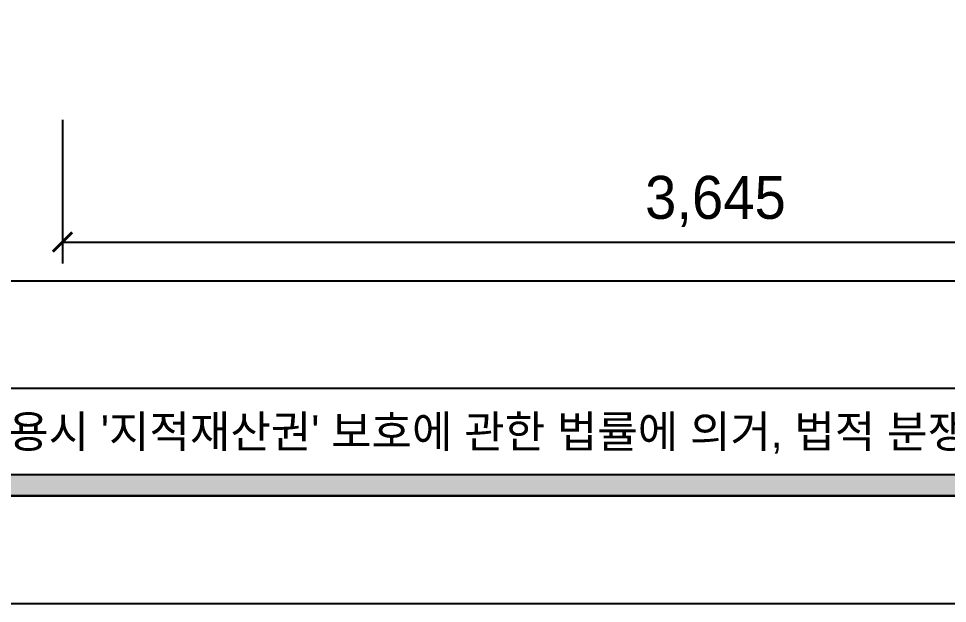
# Model space of a CAD drawing. Header units: inches. Extents: x 220271 to 272471, y 38563 to 64452.
# Drawn here: x 256905 to 259498, y 46032 to 47665 of the extents above; entities that cross this region are included whole.
import ezdxf
from ezdxf.enums import TextEntityAlignment as Align

# ---------------------------------------------------------------- set-up
doc = ezdxf.new("R2010")
doc.units = ezdxf.units.IN
doc.header["$LTSCALE"] = 50
doc.header["$MEASUREMENT"] = 0
for name, color, linetype in [('F-WALL1', 2, 'Continuous'), ('FORM(YOURNAME)-1', 1, 'Continuous'), ('FORM(YOURNAME)-11', 1, 'Continuous')]:
    doc.layers.add(name, color=color, linetype=linetype)
doc.styles.add('YOURNAME', font='HY울릉도M.TTF')
doc.dimstyles.new('YOURNAME-60', dxfattribs={"dimscale": 60, "dimtxt": 2, "dimasz": 0.9, "dimexe": 1, "dimexo": 3, "dimgap": 0.7, "dimtad": 1, "dimdec": 0, "dimzin": 0, "dimdsep": 46, "dimlunit": 6, "dimtxsty": 'YOURNAME', "dimblk": 'ARCHTICK', "dimcen": 0, "dimclrd": 1, "dimclre": 1, "dimclrt": 7, "dimadec": 0, "dimazin": 0, "dimtfac": 1, "dimtdec": 0, "dimtix": 1, "dimtmove": 2, "dimatfit": 3, "dimldrblk": 'ARCHTICK', "dimfxl": 1, "dimtolj": 1, "dimtzin": 0, "dimarcsym": 0})

# ---------------------------------------------------------------- blocks, each defined once
blk = doc.blocks.new('FORM-ELEVATION')
at = {"layer": 'FORM(YOURNAME)-11'}
h = blk.add_hatch(color=256, dxfattribs=at)
h.dxf.hatch_style = 1
h.paths.add_polyline_path([(-10308.6, 35708.2), (71691.4, 35708.2), (71691.4, 35508.2), (-10308.6, 35508.2)])
h.paths.add_polyline_path([(-10308.6, -21491.8), (71691.4, -21491.8), (71691.4, -21691.8), (-10308.6, -21691.8)])
at = {"layer": 'Defpoints', "color": 158}
blk.add_line((62481.4, -20691.8), (-10308.6, -20691.8), dxfattribs=at)
for points in [[(-10308.6, -21691.8), (71691.4, -21691.8), (71691.4, 35708.2), (-10308.6, 35708.2)], [(-8308.6, 33708.2), (61071.4, 33708.2), (61071.4, -19691.8), (-8308.6, -19691.8)]]:
    blk.add_lwpolyline(points, close=True, dxfattribs=at)
at = {"layer": 'FORM(YOURNAME)-11', "color": 250}
blk.add_lwpolyline([(-11308.6, -22691.8), (72691.4, -22691.8), (72691.4, 36708.2), (-11308.6, 36708.2)], close=True, dxfattribs=at)
at = {"layer": 'FORM(YOURNAME)-11'}
blk.add_lwpolyline([(-10308.6, -21491.8), (71691.4, -21491.8), (71691.4, -21691.8), (-10308.6, -21691.8)], close=True, dxfattribs=at)
at = {"layer": 'FORM(YOURNAME)-11', "color": 1, "style": 'YOURNAME'}
blk.add_text("- 본 도서는 어떠한 경우에도 무단으로 도용할 수 없으며 도용시 '지적재산권' 보호에 관한 법률에 의거, 법적 분쟁이 발생합니다.  또한 본 도서에 관한 모든 저작권은 당사에 있습니다. -", height=300, dxfattribs=at).set_placement((28146.1, -21091.8), align=Align.MIDDLE_CENTER)
at = {"layer": 'FORM(YOURNAME)-11', "color": 3, "style": 'YOURNAME'}
for tag, height, p in [('1', 450.5, (71040.9, -1219.3)), ('2', 450.5, (71040.9, -1862.9)), ('3', 450.5, (71040.9, -3150)), ('4', 450.5, (71040.9, -5080.7)), ('5', 514.9, (71040.9, -7397.6)), ('6', 514.9, (71040.9, -9650.1)), ('7', 514.9, (71040.9, -11902.6)), ('8', 514.9, (71040.9, -14155.1)), ('9', 514.9, (71040.9, -16407.6)), ('10', 514.9, (66790.6, -18595.7)), ('11', 514.9, (71040.9, -18660.1)), ('12', 514.9, (66790.6, -20848.2)), ('13', 514.9, (71040.9, -20848.2))]:
    blk.add_attdef(tag, text='', height=height, dxfattribs=at).set_placement(p, align=Align.MIDDLE_RIGHT)
blk = doc.blocks.new('_ArchTick')
at = {"color": 0, "linetype": 'ByBlock', "const_width": 0.15}
blk.add_lwpolyline([(-0.5, -0.5), (0.5, 0.5)], dxfattribs=at)
blk = doc.blocks.new('*D108')
at = {"layer": 'Defpoints', "color": 0, "transparency": 16777216}
for p in [(257027.9, 47562.8), (260672.9, 47562.8), (260672.9, 47041.4)]:
    blk.add_point(p, dxfattribs=at)
at = {"layer": 'F-WALL1', "color": 1, "lineweight": -2, "transparency": 16777216}
for p, q in [((257027.9, 47382.8), (257027.9, 46981.4)), ((260672.9, 47382.8), (260672.9, 46981.4)), ((257027.9, 47041.4), (260672.9, 47041.4))]:
    blk.add_line(p, q, dxfattribs=at)
at = {"layer": 'F-WALL1', "color": 1, "lineweight": -2, "transparency": 16777216, "xscale": 54, "yscale": 54, "zscale": 54, "rotation": 180}
blk.add_blockref('_ArchTick', (257027.9, 47041.4), dxfattribs=at)
at = {"layer": 'F-WALL1', "color": 1, "lineweight": -2, "transparency": 16777216, "xscale": 54, "yscale": 54, "zscale": 54}
blk.add_blockref('_ArchTick', (260672.9, 47041.4), dxfattribs=at)
at = {"layer": 'F-WALL1', "color": 7, "transparency": 16777216, "insert": (258850.4, 47154.9), "char_height": 120, "attachment_point": 5, "style": 'YOURNAME'}
blk.add_mtext('\\A1;3,645', dxfattribs=at)

msp = doc.modelspace()

# ---------------------------------------------------------------- block references
at = {"layer": 'FORM(YOURNAME)-1', "xscale": 0.3, "yscale": 0.3, "zscale": 0.3}
msp.add_blockref('FORM-ELEVATION', (250063.3, 52839.8), dxfattribs=at)

# ---------------------------------------------------------------- dimensions: what is measured, and where the dimension line sits
at = {"layer": 'F-WALL1'}
dim = msp.add_linear_dim(base=(260672.9, 47041.4), p1=(257027.9, 47562.8), p2=(260672.9, 47562.8), dimstyle='YOURNAME-60', dxfattribs=at)
dim.commit()
dim.dimension.update_dxf_attribs({"geometry": '*D108', "text_midpoint": (258850.4, 47154.9)})

doc.saveas('drawing.dxf')
